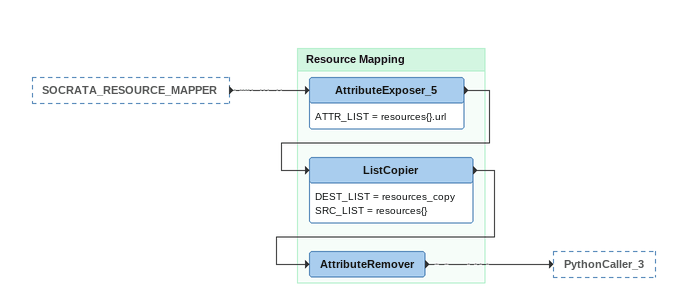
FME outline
SOCRATA_RESOURCE_MAPPER [outside]
    -> AttributeExposer_5

Bookmark: Resource Mapping
AttributeExposer_5
    ATTR_LIST = resources{}.url
    -> ListCopier
ListCopier
    DEST_LIST = resources_copy
    SRC_LIST = resources{}
    -> AttributeRemover
AttributeRemover
    -> PythonCaller_3
